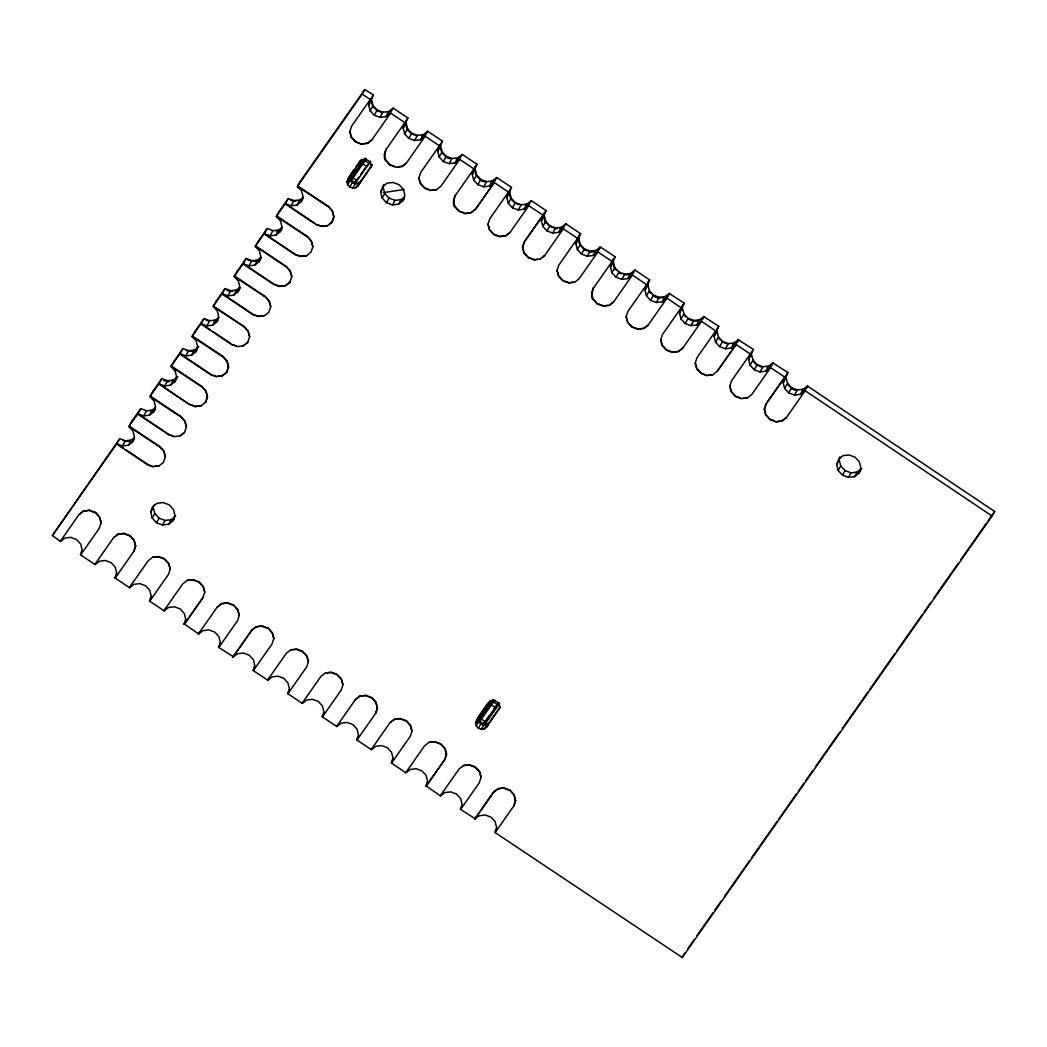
<?xml version="1.0" encoding="UTF-8"?>
<svg xmlns="http://www.w3.org/2000/svg" width="1047" height="1047" viewBox="0 0 1047 1047"><rect width="100%" height="100%" fill="white"/><g stroke="black" fill="none" stroke-linecap="round" stroke-linejoin="round"><path stroke-width="1.5" d="M371.345 98.209L370.939 101.939L371.515 97.895M405.883 121.347L405.477 125.077L406.053 121.033M440.421 144.486L440.015 148.216L440.604 144.172M475.102 166.381L474.566 171.355L475.142 167.311M509.64 189.52L509.104 194.493L509.68 190.449M544.191 212.659L543.642 217.632L544.231 213.588M578.729 235.797L578.193 240.771L578.912 235.483M613.28 258.936L612.731 263.923L613.45 258.622M647.988 281.761L647.452 286.747M682.539 304.899L681.99 309.886M716.946 329.295L716.541 333.025M751.484 352.433L751.079 356.163M786.022 375.572L785.616 379.302M60.307 541.299L79.062 514.496L83.524 510.988L89.519 510.255L95.421 512.467L99.674 517.061L101.127 522.78L99.216 528.421L80.619 554.91L82.059 549.544L80.645 543.956L76.496 539.493L70.738 537.333L64.914 538.053L60.556 541.469L52.35 535.541L119.371 439.164M116.78 443.797L122.538 445.957L128.375 445.237L132.72 441.821L134.409 436.638L132.995 431.05L128.86 426.587L131.935 421.195M134.553 437.515L131.294 440.08L125.457 440.8L119.698 438.641L116.623 444.02L147.104 464.436L153.006 466.661L159 465.915L163.45 462.408L165.374 456.78L163.921 451.061L159.668 446.467L129.187 426.05L137.864 413.696L143.609 415.934L149.446 415.214L153.791 411.798L155.48 406.616L154.066 401.027L149.93 396.564L153.006 391.185M158.922 383.752L164.68 385.924L170.504 385.191L174.862 381.775L176.55 376.593L175.137 371.018L170.988 366.542L174.077 361.163M94.845 564.438L113.613 537.635L118.075 534.127L124.056 533.394L129.972 535.606L134.212 540.2L135.665 545.919L133.924 551.245L115.17 578.049L116.597 572.683L115.183 567.108L111.047 562.632L105.289 560.472L99.452 561.192L95.107 564.608L80.619 554.91M207.502 396.734L205.592 402.375L207.502 396.734L206.05 391.015L201.809 386.435L171.328 366.005L180.005 353.65L185.738 355.901L191.575 355.169L195.92 351.766L197.621 346.57L196.208 340.995L192.059 336.519L195.135 331.14M135.665 545.919L133.924 551.245M150.742 512.271L152.509 506.853L157.037 503.293L163.123 502.547L169.13 504.798L173.449 509.457L174.914 515.268L173.148 520.686L168.619 524.246L162.534 524.992L156.54 522.741L152.221 518.082L150.742 512.271L154.197 505.007M201.05 323.706L206.809 325.879L212.646 325.159L216.991 321.743L218.692 316.547L217.279 310.972L213.13 306.496L216.206 301.117M155.623 407.492L152.365 410.058L146.528 410.777L140.769 408.618L137.694 413.997L168.174 434.413L174.077 436.638L180.071 435.892L184.521 432.398L186.431 426.757L184.992 421.038L180.738 416.444L150.258 396.028L158.935 383.673L189.232 404.391L158.764 383.974L161.84 378.595L167.599 380.755L173.436 380.035L177.781 376.619L174.862 381.775M218.823 317.437L215.564 319.989L209.727 320.709L203.969 318.55L200.893 323.942L231.374 344.358L237.289 346.57L243.27 345.837L247.733 342.33L249.644 336.689L248.191 330.97L243.938 326.389L213.457 305.973L222.134 293.605L227.88 295.856L233.717 295.136L238.062 291.72L239.75 286.525L238.336 280.949L234.201 276.487L237.276 271.094M243.192 263.674L248.95 265.833L254.787 265.113L259.132 261.698L260.821 256.502L259.407 250.927L255.272 246.464L258.19 241.294M129.383 587.576L148.151 560.773L152.613 557.266L158.594 556.533L164.51 558.745L168.763 563.338L170.216 569.058L168.475 574.384L149.708 601.187L151.148 595.822L149.734 590.246L145.585 585.77L139.827 583.611L133.99 584.331L129.645 587.747L115.17 578.049M198.838 346.596L194.493 350.012L188.669 350.732L182.898 348.572L179.822 353.951L210.303 374.381L216.219 376.593L222.2 375.86L226.662 372.352L228.573 366.712L227.12 360.993L222.867 356.412L192.399 335.995L201.063 323.628L210.342 329.844M226.662 372.352L228.573 366.712M255.272 246.464L264.276 233.573L270.021 235.811L275.858 235.091L280.203 231.675L281.892 226.492L280.478 220.904L276.343 216.441L279.418 211.049M285.334 203.628L291.092 205.788L296.916 205.068L301.274 201.652L302.963 196.47L301.549 190.894L297.4 186.418L300.489 181.039M260.965 257.392L257.706 259.957L251.869 260.677L246.11 258.504L243.035 263.896L273.516 284.313L279.418 286.538L285.412 285.792L289.862 282.284L285.582 285.478L279.601 286.224L273.686 283.999L243.205 263.582L234.528 275.95L265.009 296.366L269.262 300.947L270.715 306.679L268.804 312.307L264.341 315.814L258.347 316.547L252.445 314.336L221.964 293.919L225.04 288.527L230.798 290.7L236.635 289.967L239.894 287.415M289.862 282.284L291.786 276.657L290.333 270.924L286.08 266.344L255.599 245.927M184.246 624.326L203.013 597.523L184.246 624.326L185.685 618.96L184.272 613.385L180.136 608.909L174.365 606.75L168.541 607.469L164.196 610.885L149.708 601.187M403.239 128.31L404.849 122.643L390.623 113.115L371.868 139.905L367.405 143.413L361.424 144.159L355.509 141.934L351.255 137.353L349.803 131.621L351.713 125.993L370.311 99.504L362.183 94.06L364.749 89.519L373.308 94.819L368.701 105.171L370.115 110.76L374.25 115.222L380.022 117.382L385.846 116.662L390.191 113.246L393.122 108.09L407.859 117.958L403.239 128.31L404.652 133.898L408.801 138.361L414.56 140.52L420.397 139.801L424.742 136.385L427.66 131.228L442.397 141.096L437.79 151.449L439.203 157.037L443.339 161.5L449.098 163.659L454.935 162.939L459.28 159.524L462.198 154.367L476.948 164.235L472.328 174.587L473.741 180.176L477.89 184.638L483.649 186.798L489.473 186.078L493.831 182.662L496.749 177.506L511.486 187.374L506.866 197.726L508.279 203.314L512.428 207.777L518.186 209.937L524.024 209.217L528.369 205.801L531.287 200.644L546.024 210.512L541.417 220.865L542.83 226.453L546.966 230.916L552.724 233.075L558.561 232.355L562.906 228.94L565.825 223.783L580.575 233.664L575.955 244.003L577.368 249.592L581.517 254.055L587.275 256.214L593.112 255.494L597.457 252.078L600.376 246.922L615.113 256.803L610.506 267.155L611.919 272.73L616.055 277.193L621.813 279.353L627.65 278.633L631.995 275.217L634.914 270.061L649.65 279.942L645.044 290.294L646.457 295.869L650.593 300.332L656.364 302.491L662.188 301.772C664.832 302.203 672.567 288.514 668.143 295.686M314.493 223.076L285.347 203.55L276.67 215.904L307.151 236.321L311.391 240.915L312.844 246.634L311.116 251.961L306.483 255.769L300.489 256.515L294.587 254.29L264.106 233.874L267.181 228.495L272.94 230.654L278.777 229.934L282.036 227.369M202.843 597.837L204.754 592.196L203.301 586.477L199.048 581.883L193.145 579.672L187.151 580.404L182.702 583.912L163.934 610.715M368.701 105.171L373.308 94.819M303.106 197.346L299.848 199.912L294.011 200.631L288.252 198.472L285.164 203.851L315.644 224.267L321.56 226.492L327.541 225.746L332.004 222.252L333.914 216.611L332.462 210.892L328.221 206.298L297.741 185.882L362.183 94.06M332.004 222.252L333.914 216.611M372.313 164.942L357.995 186.013L355.758 187.766L352.774 188.133L349.816 187.02L347.683 184.73L346.963 181.864L349.763 175.791M370.389 168.345L371.253 165.688L370.533 162.822L368.4 160.531L365.442 159.419L362.458 159.798L360.22 161.539L347.826 179.207M198.472 633.854L217.239 607.051L221.702 603.543L227.683 602.81L233.599 605.022L237.839 609.616L239.292 615.335L237.564 620.662L218.797 647.465L220.223 642.099L218.81 636.524L214.674 632.048L208.916 629.888L203.079 630.608L198.734 634.024L184.429 624.012M384.354 154.773C389.903 139.015 381.226 158.45 385.806 160.492L390.047 165.073L395.962 167.298L401.943 166.552L406.406 163.057L425.174 136.254L439.4 145.782L437.79 151.449M404.391 198.328L403.095 200.592L398.567 204.152L392.481 204.911L386.487 202.66L382.168 198.001L380.689 192.177L383.739 184.494M380.689 192.177L384.144 184.926M403.095 200.592L404.862 195.187L403.396 189.376L399.077 184.717L393.07 182.453L386.984 183.212L382.456 186.772M253.073 670.42L254.774 665.238L253.361 659.662L249.212 655.186L243.454 653.027L237.617 653.747L233.023 656.993L251.777 630.189L256.24 626.682L262.234 625.949L268.137 628.161L272.39 632.754L273.843 638.474L271.932 644.114L253.335 670.604L255.272 666.559M472.328 174.587L473.938 168.92L459.712 159.393L440.944 186.196L436.494 189.69L430.5 190.436L424.598 188.211L420.344 183.631L418.892 177.911L420.632 172.585L439.4 145.782M267.561 680.131L286.328 653.328L290.778 649.821L296.772 649.088L302.675 651.299L306.928 655.893L308.381 661.612L306.64 666.939L287.886 693.742L289.312 688.376L287.899 682.801L283.763 678.325L278.005 676.166L272.168 676.886L267.823 680.301L253.335 670.604M453.443 201.05C458.992 185.293 450.315 204.728 454.882 206.769L459.136 211.35L465.051 213.575L471.032 212.829L475.495 209.335L494.263 182.531L508.476 192.059L506.866 197.726M302.099 703.27L320.866 676.467L325.329 672.959L331.31 672.226L337.226 674.438L341.479 679.032L342.919 684.751L341.191 690.078L322.424 716.881L323.863 711.515L322.45 705.94L318.301 701.464L312.543 699.304L306.706 700.024L302.361 703.44L287.886 693.742M575.955 244.003L577.564 238.336L563.338 228.809L544.584 255.612L540.121 259.106L534.127 259.852L528.225 257.627L523.971 253.047L522.518 247.328L524.259 242.001L543.027 215.198L528.8 205.67L510.033 232.473L505.57 235.968L499.589 236.714L493.674 234.489L489.433 229.908L487.981 224.189L489.721 218.862L508.476 192.059M336.65 726.409L355.404 699.605L359.867 696.111L365.861 695.365L371.764 697.59L376.017 702.171L377.47 707.89L375.729 713.216L356.962 740.02L358.401 734.654L356.988 729.078L352.839 724.603L347.081 722.443L341.257 723.163L336.898 726.579L322.424 716.881M522.518 247.328L524.429 241.687L543.027 215.198M377.47 707.89L375.729 713.216M541.417 220.865L546.024 210.512M371.188 749.547L389.955 722.744L394.418 719.25L400.399 718.504L406.315 720.729L410.555 725.309L412.008 731.028L410.267 736.355L391.513 763.158L392.939 757.792L391.526 752.217L387.39 747.741L381.632 745.582L375.794 746.302L371.449 749.717L356.962 740.02M610.506 267.155L612.115 261.475L597.889 251.947L579.122 278.751L574.659 282.245L568.678 282.991L562.763 280.766L558.522 276.186L557.069 270.466L558.797 265.14L577.564 238.336M405.726 772.686L424.493 745.883L428.956 742.388L434.937 741.642L440.852 743.867L445.106 748.448L446.546 754.167L444.818 759.494L426.05 786.297L427.49 780.931L426.077 775.356L421.928 770.88L416.169 768.72L410.332 769.44L405.987 772.856L391.513 763.158M591.607 293.605C597.156 277.848 588.479 297.296 593.06 299.324L597.313 303.905L603.216 306.13L609.21 305.384L613.66 301.889L632.427 275.086L646.653 284.614L645.044 290.294M444.635 759.808L446.546 754.167M500.244 707.301L486.567 727.233L484.342 728.987L481.345 729.366L478.387 728.254L476.267 725.964L475.547 723.097L478.335 717.025M440.277 795.825L459.044 769.022L463.494 765.527L469.488 764.781L475.39 767.006L479.644 771.587L481.097 777.306L479.186 782.947L460.588 809.436L462.028 804.07L460.615 798.495L456.479 794.019L450.707 791.859L444.883 792.579L440.538 795.995L426.221 785.983L444.818 759.494M702.681 318.825C707.105 311.653 699.37 325.342 696.739 324.91L690.902 325.643L685.144 323.471L680.995 319.008L679.582 313.433L681.191 307.753L666.965 298.225L648.211 325.028L643.748 328.522L637.767 329.268L631.851 327.044L627.598 322.463L626.145 316.744L627.886 311.417L646.653 284.614M498.961 709.578L499.838 706.921L499.105 704.055L496.985 701.765L494.027 700.652L491.03 701.019L488.805 702.773L476.411 720.428M513.907 805.771L495.139 832.574L496.566 827.209L495.152 821.633L491.017 817.157L485.258 814.998L479.421 815.718L474.815 818.963L493.582 792.16L498.045 788.666L504.026 787.92L509.941 790.145L514.182 794.725L515.634 800.445L513.724 806.085L515.634 800.445M737.219 341.963C741.656 334.791 733.921 348.481 731.277 348.049L725.44 348.782L719.682 346.609L715.546 342.147L714.133 336.571L715.742 330.891L701.516 321.364L682.749 348.167L678.286 351.661L672.305 352.407L666.389 350.182L662.149 345.602L660.696 339.882L662.437 334.556L681.191 307.753M679.582 313.433L684.201 303.08L669.543 293.684M771.77 365.102C776.193 357.93 768.459 371.62 765.815 371.188L759.991 371.921L754.233 369.748L750.084 365.285L748.67 359.71L750.28 354.03L736.054 344.502L717.47 370.991L712.837 374.8L706.843 375.546L700.94 373.321L696.687 368.74L695.234 363.021L696.975 357.694L715.742 330.891M714.133 336.571L718.739 326.219L704.081 316.822M495.139 832.574L682.251 957.482L992.085 516.001L805.143 390.78L786.376 417.583L781.913 421.077L775.932 421.823L770.016 419.598L765.776 415.018L764.323 409.298L766.064 403.972L784.818 377.169L770.605 367.641L751.838 394.444L747.375 397.939L741.394 398.685L735.478 396.46L731.225 391.879L729.785 386.16L731.513 380.833L750.28 354.03M748.67 359.71L753.29 349.358L738.632 339.961M764.323 409.298L766.234 403.658L784.818 377.169M806.308 388.241C810.731 381.069 803.01 394.758 800.366 394.326L794.529 395.059L788.771 392.887L784.622 388.424L783.208 382.849L787.828 372.496L773.17 363.1M783.208 382.849L787.828 372.496M861.014 469.658L859.077 473.074L854.548 476.634L848.463 477.38L842.455 475.129L838.15 470.469L836.671 464.659L839.72 456.976M836.671 464.659L840.126 457.408M859.077 473.074L860.843 467.656L859.365 461.845L855.059 457.186L849.052 454.935L842.966 455.681L838.438 459.24M350.614 181.039L352.97 177.964L357.04 180.686L354.671 183.762L350.614 181.039L351.844 178.553L351.229 179.246M354.671 183.762L355.038 182.95M355.6 181.942L355.901 181.275L355.299 181.969M498.948 702.707L483.256 724.995L479.186 722.273L480.416 719.786L478.453 722.338M483.256 724.995L484.486 722.509M79.062 514.496L83.524 510.988M122.538 445.957L125.457 440.8M83.354 511.302L89.519 510.255M143.609 415.934L146.528 410.777M163.803 380.663L169.392 381.422M128.375 445.237L131.294 440.08M132.72 441.821L134.173 439.243M164.68 385.924L167.599 380.755M149.446 415.214L152.365 410.058M101.127 522.78L99.504 517.362L95.421 512.467M153.791 411.798L155.244 409.22M185.738 355.901L188.669 350.732M170.504 385.191L173.436 380.035M206.809 325.879L209.727 320.709M227.016 290.608L232.591 291.354L229.725 291.131M191.575 355.169L194.493 350.012M80.37 554.727L81.823 552.149M195.92 351.766L197.386 349.175M258.347 241.072L266.841 229.018M227.88 295.856L230.798 290.7M212.646 325.159L215.564 319.989M216.991 321.743L218.457 319.165M248.95 265.833L251.869 260.677M233.717 295.136L236.635 289.967M238.062 291.72L239.527 289.142M270.021 235.811L272.94 230.654M254.787 265.113L257.706 259.957M259.132 261.698L261.318 257.824M291.092 205.788L294.011 200.631M275.858 235.091L278.777 229.934M147.104 464.436L153.006 466.661M280.203 231.675L282.389 227.801M165.374 456.78L163.738 451.362L159.668 446.467M296.916 205.068L299.848 199.912M168.174 434.413L172.781 435.774M300.738 200.396L298.356 200.684M301.274 201.652L303.46 197.791M186.431 426.757L184.809 421.339L180.738 416.444M113.613 537.635L118.075 534.127M207.332 397.049L205.879 391.316L201.809 386.435M210.303 374.381L216.219 376.593M159 465.915L154.681 466.164M349.803 131.621L351.439 137.039L355.679 141.633L361.424 144.159M228.403 367.026L226.95 361.307L222.867 356.412M195.148 406.616L201.312 405.569L195.148 406.616L189.232 404.391M117.892 534.441L124.056 533.394M231.374 344.358L235.981 345.706M180.071 435.892L184.521 432.398M249.644 336.689L248.021 331.284L243.938 326.389M252.445 314.336L258.53 316.246L263.019 315.684M270.715 306.679L269.092 301.261L265.009 296.366M370.115 110.76L373.033 105.59L371.62 100.015M135.495 546.233L134.042 540.501L129.972 535.606M222.2 375.86L226.833 372.038M291.786 276.657L290.15 271.238L286.08 266.344M294.587 254.29L300.659 256.201L306.483 255.769M243.27 345.837L247.733 342.33M374.25 115.222L377.182 110.066L373.033 105.59M312.844 246.634L311.221 241.216L307.151 236.321M114.908 577.865L117.094 574.005M315.644 224.267L321.73 226.178L326.219 225.629M333.744 216.925L332.292 211.193L328.221 206.298M152.221 518.082L154.786 513.54L153.32 507.716M380.022 117.382L382.94 112.225L388.764 111.506L393.122 108.09M367.405 143.413L371.868 139.905M346.963 181.864L349.528 177.323L350.261 180.189L352.381 182.479L355.339 183.591L358.336 183.212L360.561 181.458L372.065 165.073M387.403 112.553L390.832 110.838M360.22 161.539L361.516 159.275M385.846 116.662L388.764 111.506M156.54 522.741L159.105 518.2L154.786 513.54M347.683 184.73L350.261 180.189M327.541 225.746L332.174 221.938M349.816 187.02L352.381 182.479M352.774 188.133L355.339 183.591M162.534 524.992L165.112 520.451L171.198 519.692L175.726 516.132M355.758 187.766L358.336 183.212M129.645 587.747L131.111 585.168M357.995 186.013L360.561 181.458M168.619 524.246L171.198 519.692M152.613 557.266L158.424 556.834L164.34 559.059L168.58 563.639L170.216 569.058M173.148 520.686L174.443 518.409M404.94 123.127L407.859 117.958M385.806 160.492L384.524 154.459M404.652 133.898L407.571 128.729L406.157 123.153M390.047 165.073L385.977 160.178M408.801 138.361L411.72 133.205L407.571 128.729M149.446 601.004L151.645 597.143M382.168 198.001L384.733 193.446L383.254 187.635M414.56 140.52L417.478 135.364L423.315 134.644L427.66 131.228M401.943 166.552L406.406 163.057M420.397 139.801L423.315 134.644M386.487 202.66L389.052 198.105L384.733 193.446M392.481 204.911L395.059 200.37L401.145 199.611L404.535 196.941M164.196 610.885L165.648 608.307M398.567 204.152L401.145 199.611M187.151 580.404L192.962 579.973L198.878 582.197L203.131 586.778L204.754 592.196M418.892 177.911L420.514 183.317L424.768 187.91L429.205 189.572M439.478 146.266L442.397 141.096M439.203 157.037L442.122 151.867L440.708 146.292M443.339 161.5L446.258 156.343L442.122 151.867M183.997 624.143L186.183 620.282M430.5 190.436L436.494 189.69M449.098 163.659L452.016 158.503L457.853 157.783L462.198 154.367M454.935 162.939L457.853 157.783M198.734 634.024L200.186 631.446M217.239 607.051L221.702 603.543M221.519 603.857L227.683 602.81M474.016 169.405L476.948 164.235M454.882 206.769L453.613 200.736M239.292 615.335L237.669 609.917L233.599 605.022M473.741 180.176L476.66 175.006L475.246 169.431M459.136 211.35L455.065 206.455M477.89 184.638L480.809 179.482L476.66 175.006M218.535 647.282L220.721 643.421M218.797 647.465L233.193 656.678M465.051 213.575L471.202 212.528L475.665 209.02L494.263 182.531M483.649 186.798L486.567 181.641L492.404 180.922L496.749 177.506M489.473 186.078L492.404 180.922M233.272 657.163L234.737 654.584M233.023 656.993L251.777 630.189M251.607 630.503L256.24 626.682M487.981 224.189L489.603 229.594L493.857 234.188L499.759 236.4L505.753 235.667L510.033 232.473M256.07 626.996L262.234 625.949M508.567 192.543L511.486 187.374M273.843 638.474L272.207 633.055L268.137 628.161M508.279 203.314L511.211 198.145L509.797 192.569M510.962 199.44L509.274 194.192M512.428 207.777L515.346 202.621L511.211 198.145M518.186 209.937L521.105 204.78L526.942 204.06L531.287 200.644M524.024 209.217L526.942 204.06M267.823 680.301L269.275 677.723M290.778 649.821L296.602 649.389L302.504 651.614L306.758 656.194L308.381 661.612M523.971 253.047L522.702 247.013M542.83 226.453L545.749 221.283L544.335 215.708M545.513 222.579L543.825 217.331M528.225 257.627L524.141 252.733M546.966 230.916L549.884 225.759L545.749 221.283M287.624 693.559L289.81 689.698M534.127 259.852L537.294 259.172M552.724 233.075L555.656 227.919L561.48 227.199L565.825 223.783M540.121 259.106L544.584 255.612M558.561 232.355L561.48 227.199M325.329 672.959L331.14 672.527L337.055 674.752L341.296 679.333L342.919 684.751M557.069 270.466L558.692 275.871L562.946 280.465L568.848 282.677L573.337 282.127M577.656 238.821L580.575 233.664M577.368 249.592L580.287 244.422L578.873 238.847M581.517 254.055L584.435 248.898L580.287 244.422M322.162 716.698L324.361 712.837M587.275 256.214L590.194 251.058L596.031 250.338L600.376 246.922M594.487 251.699L596.947 250.246M593.112 255.494L596.031 250.338M355.404 699.605L359.867 696.111M359.697 696.412L365.861 695.365M612.194 261.959L615.113 256.803M593.06 299.324L591.777 293.291M611.919 272.73L614.838 267.561L613.424 261.986M377.286 708.204L375.847 702.472L371.764 697.59M597.313 303.905L593.23 299.01M616.055 277.193L618.973 272.037L614.838 267.561M356.713 739.836L358.899 735.976M603.216 306.13L607.888 305.266M623.646 274.929L629.208 274.523L631.485 273.385M621.813 279.353L624.732 274.196L630.569 273.476L634.914 270.061M609.21 305.384L613.66 301.889M627.65 278.633L630.569 273.476M389.955 722.744L394.418 719.25M626.145 316.744L627.781 322.149L632.022 326.743L637.937 328.954L643.918 328.221L648.211 325.028M394.235 719.551L400.399 718.504M646.732 285.098L649.65 279.942M646.457 295.869L649.376 290.7L647.962 285.124M412.008 731.028L410.385 725.61L406.315 720.729M650.593 300.332L653.524 295.175L649.376 290.7M391.251 762.988L393.436 759.114M656.364 302.491L659.283 297.335L665.107 296.615L669.465 293.199M663.576 297.976L668.313 295.372M662.188 301.772L665.107 296.615M428.956 742.388L434.767 741.943L440.682 744.168L444.923 748.749L446.375 754.481M660.696 339.882L662.319 345.288L666.573 349.881L672.475 352.093L678.469 351.36L682.749 348.167M681.283 308.237L684.201 303.08M680.995 319.008L683.913 313.838L682.5 308.263M685.144 323.471L688.062 318.314L683.913 313.838M425.789 786.127L427.987 782.253M690.902 325.643L693.821 320.474L699.658 319.754L704.003 316.338M698.113 321.115L692.905 320.892L687.748 318.759M696.739 324.91L699.658 319.754M475.547 723.097L478.113 718.556L478.832 721.409L480.966 723.699L483.923 724.812L486.907 724.445L489.145 722.692L499.759 707.563M488.805 702.773L490.088 700.495M476.267 725.964L478.832 721.409M478.387 728.254L480.966 723.699M481.345 729.366L483.923 724.812M463.494 765.527L469.305 765.082L475.22 767.307L479.474 771.888L481.097 777.306M484.342 728.987L486.907 724.445M486.567 727.233L489.145 722.692M695.234 363.021L696.857 368.426L701.11 373.02L706.843 375.546M715.821 331.375L718.739 326.219M715.546 342.147L718.464 336.977L717.051 331.402M719.682 346.609L722.6 341.453L718.464 336.977M460.34 809.266L462.525 805.392M460.588 809.436L474.985 818.649M725.44 348.782L728.359 343.612L734.196 342.893L738.541 339.477M712.837 374.8L708.518 375.048M717.47 370.991L736.054 344.502M731.277 348.049L734.196 342.893M475.076 819.134L476.529 816.555M474.815 818.963L493.582 792.16M493.412 792.474L498.045 788.666M729.785 386.16L731.408 391.565L735.648 396.159L740.085 397.821M497.862 788.967L504.026 787.92M750.359 354.514L753.29 349.358M750.084 365.285L753.002 360.116L751.589 354.54M515.464 800.759L514.012 795.039L509.941 790.145M754.233 369.748L757.151 364.592L753.002 360.116M494.878 832.404L497.063 828.53M759.991 371.921L762.91 366.751L768.747 366.031L773.092 362.615M747.375 397.939L743.056 398.187M765.815 371.188L768.747 366.031M765.776 415.018L764.493 408.984M784.622 388.424L787.553 383.254L786.14 377.679M770.016 419.598L765.946 414.704M788.771 392.887L791.689 387.73L787.553 383.254M775.932 421.823L782.096 420.776L786.376 417.583M794.529 395.059L797.448 389.89L803.285 389.17L807.63 385.754M800.366 394.326L803.285 389.17M838.15 470.469L840.715 465.928L839.236 460.104M842.455 475.129L845.034 470.587L840.715 465.928M848.463 477.38L851.041 472.838L857.127 472.092L861.655 468.533M854.548 476.634L857.127 472.092M682.251 957.482L684.817 952.94M992.085 516.001L994.65 511.46L807.708 386.238M352.97 177.964L366.306 158.751M362.89 163.842L366.947 166.565L370.363 161.474M479.186 722.273L494.878 699.985M131.765 421.509L140.769 408.618M152.823 391.486L161.5 379.132M173.894 361.464L182.571 349.109M194.964 331.441L203.642 319.086M216.035 301.431L224.712 289.064M237.106 271.409L245.783 259.041M246.11 258.504L248.257 260.284M279.235 211.363L287.912 198.995M300.306 181.34L364.749 89.519M52.35 535.541L116.793 443.719L123.415 448.155M128.86 426.587L159.497 446.781M149.93 396.564L180.568 416.758M170.988 366.542L201.626 386.736M192.059 336.519L222.697 356.713M213.13 306.496L243.768 326.69M234.201 276.487L264.839 296.667M276.343 216.441L306.967 236.635M297.4 186.418L328.038 206.612M350.405 174.653L353.938 169.614M355.718 167.088L360.142 160.78M353.166 173.017L355.98 168.999M349.031 179.39L351.844 175.373M358.427 166.002L361.241 161.984M349.044 180.856L365.01 158.097M349.292 181.249L365.141 158.66M352.839 177.624L358.584 169.352M361.228 165.675L364.029 161.683M355.129 182.335L358.885 176.982M360.757 174.312L365.455 167.625M355.666 182.61L370.69 161.212M386.094 149.446L404.849 122.643M455.17 195.724L473.938 168.92M599.224 249.094L600.638 247.092M593.348 288.278L612.115 261.475M478.976 715.886L487.837 703.27M477.628 720.506L491.71 700.443M478.099 720.925L493.111 699.514M478.361 721.357L493.386 699.959M478.348 721.697L493.373 700.299M483.348 724.053L488.988 716.03M493.687 709.329L498.385 702.642M483.334 724.746L498.372 703.322M484.486 724.969L499.524 703.545M687.63 948.922L694.213 939.565M697.027 935.547L712.981 912.801M714.865 910.131L721.435 900.76M724.249 896.756L749.6 860.634M751.484 857.951L776.835 821.83M778.706 819.16L796.545 793.744M798.429 791.061L804.057 783.038M805.928 780.355L812.511 770.998M815.325 766.98L839.733 732.206M842.547 728.188L867.898 692.067M869.782 689.384L895.133 653.263M897.004 650.593L922.355 614.471M924.239 611.801L930.809 602.431M933.623 598.413L958.031 563.639M960.845 559.622L986.195 523.5M988.08 520.83L994.65 511.46M280.622 229.594L282.507 227.984M240.548 287.716L237.525 290.451L235.156 290.752M195.567 350.182L197.464 348.559M201.129 405.87L205.762 402.061M425.37 133.977L421.771 136.005L424.061 134.854M459.921 157.115L456.322 159.144L458.599 157.992M494.459 180.254L490.86 182.283L493.137 181.131M527.858 203.969L525.411 205.421L527.688 204.27M562.409 227.107L559.949 228.56L562.226 227.408M736.25 342.225L732.664 344.254L736.08 342.539M770.801 365.364L767.202 367.392L769.48 366.241M805.339 388.502L801.753 390.531L804.031 389.379M383.32 192.622L404.037 189.533M276.015 231.007L278.567 230.405M257.497 260.428L253.662 261.331L249.605 260.546M254.774 261.344L257.326 260.729M214.085 320.775L216.637 320.16M213.902 321.076L216.467 320.474M194.297 350.483L190.462 351.399L186.405 350.601M191.562 351.399L194.114 350.797M171.944 380.807L174.496 380.205M150.873 410.83L153.425 410.228L150.703 411.144M127.25 441.454L131.084 440.551M363.087 143.661L367.576 143.112M397.638 166.8L402.127 166.251M217.881 376.095L222.383 375.546M557.423 228.298L554.557 228.652L557.253 228.599M593.322 251.411L589.095 251.79L593.139 251.725M663.746 297.662L658.354 297.754L653.197 295.62M290.399 200.239L295.804 201.299L292.924 201.076M206.115 320.317L208.824 320.853M166.512 381.2L169.221 381.723M123.193 440.669L125.902 441.193M377.182 110.066L382.94 112.225M411.72 133.205L417.478 135.364M446.258 156.343L452.016 158.503M480.809 179.482L486.567 181.641M515.346 202.621L521.105 204.78M390.23 164.772L394.654 166.434M549.884 225.759L555.656 227.919M584.435 248.898L590.194 251.058M459.306 211.049L463.742 212.711M618.973 272.037L624.732 274.196M653.524 295.175L659.283 297.335M389.052 198.105L395.059 200.37M528.395 257.326L534.31 259.538M688.062 318.314L693.821 320.474M722.6 341.453L728.359 343.612M597.484 303.604L603.386 305.816M757.151 364.592L762.91 366.751M791.689 387.73L797.448 389.89M770.199 419.297L774.623 420.959M845.034 470.587L851.041 472.838M190.894 404.639L195.318 406.301M159.105 518.2L165.112 520.451M89.335 510.556L95.251 512.781M123.886 533.695L129.789 535.92M227.513 603.111L233.416 605.336M262.051 626.25L267.967 628.475M365.678 695.666L371.593 697.891M400.229 718.805L406.131 721.03M503.856 788.234L509.758 790.446M376.855 110.511L382.011 112.644M411.406 133.65L416.562 135.783M449.817 158.385L445.943 156.788L442.056 152.862L440.198 147.915M445.773 157.102L449.634 158.699M484.355 181.524L480.494 179.927L477.563 176.982M480.311 180.241L484.185 181.838M518.893 204.662L515.032 203.066L511.132 199.139M549.57 226.204L553.444 227.801M584.121 249.343L587.982 250.94M583.938 249.657L586.516 250.717M618.489 272.796L621.067 273.856M653.027 295.935L658.183 298.068M722.286 341.898L727.443 344.031M761.98 367.17L756.837 365.037L752.937 361.11M795.236 389.772L791.375 388.175L787.475 384.249M791.205 388.489L795.066 390.086M364.984 160.78L369.041 163.502M351.347 180.202L355.404 182.924M264.276 233.573L294.757 253.989M255.429 246.241L285.91 266.658M222.134 293.605L252.615 314.021M212.999 331.624L230.222 343.154M181.327 354.54L210.486 374.067M137.864 413.696L168.345 434.112M126.072 449.922L147.274 464.135M493.556 702.014L497.626 704.736M491.475 705.063L495.532 707.785M481.555 719.197L485.625 721.92M479.919 721.435L483.989 724.158M718.399 337.972L720.336 339.935M683.848 314.833L685.798 316.796M649.31 291.694L651.26 293.657M616.709 270.519L614.772 268.555L612.901 263.608M583.14 248.361L580.221 245.417L578.363 240.47M545.683 222.278L548.602 225.223M410.424 132.668L407.505 129.723L405.647 124.776M375.886 109.529L372.968 106.585L371.109 101.638M474.736 171.054L476.136 174.757"/></g></svg>
